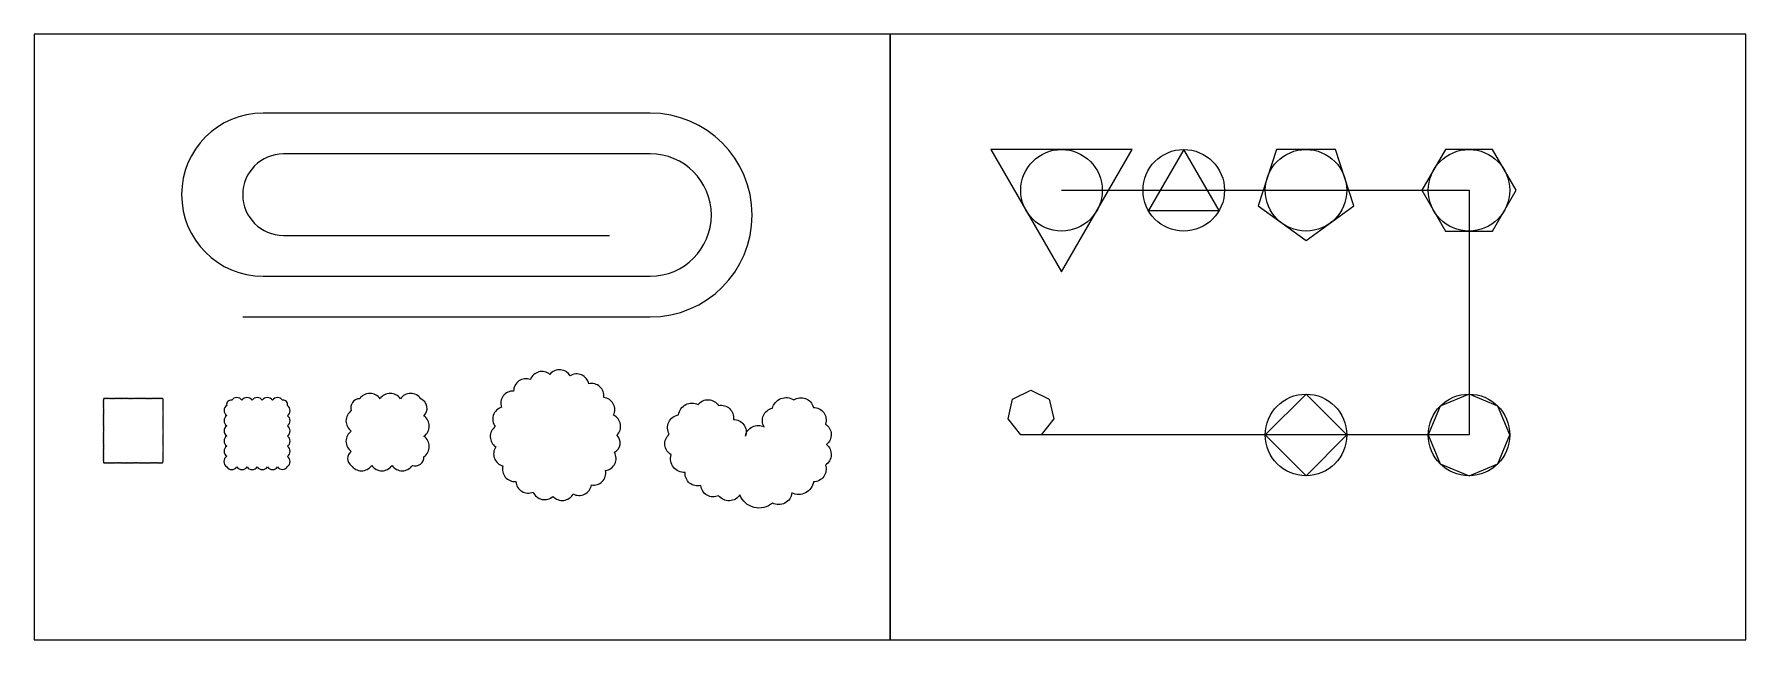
# Model space of a CAD drawing. Header units: millimetres. Extents: x 0 to 5167, y 0 to 954.
# Drawn here: x 0 to 840, y 0 to 297 of the extents above; entities that cross this region are included whole.
import ezdxf

# ---------------------------------------------------------------- set-up
doc = ezdxf.new("R2010")
doc.units = ezdxf.units.MM

msp = doc.modelspace()

# ---------------------------------------------------------------- linework, layer by layer
for p, q in [((504.18, 220.48), (564.18, 220.48)), ((564.18, 220.48), (624.18, 220.48)), ((624.18, 220.48), (704.18, 220.48)), ((704.18, 220.48), (704.18, 100.48)), ((504.18, 100.48), (484.18, 100.48)), ((624.18, 100.48), (504.18, 100.48)), ((704.18, 100.48), (624.18, 100.48))]:
    msp.add_line(p, q)
for points in [[(0, 0), (420, 0), (420, 297), (0, 297)], [(420, 0), (840, 0), (840, 297), (420, 297)], [(469.53, 240.48), (504.18, 180.48), (538.82, 240.48)], [(564.18, 240.48), (546.86, 210.48), (581.5, 210.48)], [(609.64, 240.48), (600.66, 212.84), (624.18, 195.76), (647.69, 212.84), (638.71, 240.48)], [(692.63, 240.48), (681.08, 220.48), (692.63, 200.48), (715.72, 200.48), (727.27, 220.48), (715.72, 240.48)], [(494.18, 100.48), (484.18, 100.48), (477.94, 108.3), (480.17, 118.05), (489.18, 122.39), (498.19, 118.05), (500.41, 108.3)], [(624.18, 120.48), (604.18, 100.48), (624.18, 80.48), (644.18, 100.48)], [(684.18, 100.48), (690.03, 86.34), (704.18, 80.48), (718.32, 86.34), (724.18, 100.48), (718.32, 114.63), (704.18, 120.48), (690.03, 114.63)]]:
    msp.add_lwpolyline(points, close=True)
msp.add_lwpolyline([(102.32, 158.32), (302.32, 158.32, 1), (302.32, 258.32), (112.32, 258.32, 1), (112.32, 178.32), (302.32, 178.32, 1), (302.32, 238.32), (122.32, 238.32, 1), (122.32, 198.32), (282.32, 198.32)], format="xyb")
for points in [[(285.97, 100.31, 0.520567), (284.32, 110.13, 0.520567), (279.55, 118.86, 0.520567), (272.18, 125.55, 0.520567), (263.03, 129.47, 0.520567), (253.1, 130.17, 0.520567), (243.49, 127.59, 0.520567), (235.25, 122, 0.520567), (229.29, 114.03, 0.520567), (226.27, 104.54, 0.520567), (226.52, 94.59, 0.520567), (230.01, 85.27, 0.520567), (236.36, 77.61, 0.520567), (244.87, 72.44, 0.520567), (254.6, 70.34, 0.520567), (264.48, 71.54, 0.520567), (273.43, 75.91, 0.520567), (280.45, 82.96, 0.520567), (284.78, 91.93, 0.520567)], [(34.03, 86.93, 0.520567), (34.53, 86.93, 0.520567), (35.03, 86.93, 0.520567), (35.53, 86.93, 0.520567), (36.03, 86.93, 0.520567), (36.53, 86.93, 0.520567), (37.03, 86.93, 0.520567), (37.53, 86.93, 0.520567), (38.03, 86.93, 0.520567), (38.53, 86.93, 0.520567), (39.03, 86.93, 0.520567), (39.53, 86.93, 0.520567), (40.03, 86.93, 0.520567), (40.53, 86.93, 0.520567), (41.03, 86.93, 0.520567), (41.53, 86.93, 0.520567), (42.03, 86.93, 0.520567), (42.53, 86.93, 0.520567), (43.03, 86.93, 0.520567), (43.53, 86.93, 0.520567), (44.03, 86.93, 0.520567), (44.53, 86.93, 0.520567), (45.03, 86.93, 0.520567), (45.53, 86.93, 0.520567), (46.03, 86.93, 0.520567), (46.53, 86.93, 0.520567), (47.03, 86.93, 0.520567), (47.53, 86.93, 0.520567), (48.03, 86.93, 0.520567), (48.53, 86.93, 0.520567), (49.03, 86.93, 0.520567), (49.53, 86.93, 0.520567), (50.03, 86.93, 0.520567), (50.53, 86.93, 0.520567), (51.03, 86.93, 0.520567), (51.53, 86.93, 0.520567), (52.03, 86.93, 0.520567), (52.53, 86.93, 0.520567), (53.03, 86.93, 0.520567), (53.53, 86.93, 0.520567), (54.03, 86.93, 0.520567), (54.53, 86.93, 0.520567), (55.03, 86.93, 0.520567), (55.53, 86.93, 0.520567), (56.03, 86.93, 0.520567), (56.53, 86.93, 0.520567), (57.03, 86.93, 0.520567), (57.53, 86.93, 0.520567), (58.03, 86.93, 0.520567), (58.53, 86.93, 0.520567), (59.03, 86.93, 0.520567), (59.53, 86.93, 0.520567), (60.03, 86.93, 0.520567), (60.53, 86.93, 0.520567), (61.03, 86.93, 0.520567), (61.53, 86.93, 0.520567), (62.03, 86.93, 0.520567), (62.53, 86.93, 0.520567), (63.03, 86.93, 0.520567), (63.15, 87.31, 0.520567), (63.15, 87.81, 0.520567), (63.15, 88.31, 0.520567), (63.15, 88.81, 0.520567), (63.15, 89.31, 0.520567), (63.15, 89.81, 0.520567), (63.15, 90.31, 0.520567), (63.15, 90.81, 0.520567), (63.15, 91.31, 0.520567), (63.15, 91.81, 0.520567), (63.15, 92.31, 0.520567), (63.15, 92.81, 0.520567), (63.15, 93.31, 0.520567), (63.15, 93.81, 0.520567), (63.15, 94.31, 0.520567), (63.15, 94.81, 0.520567), (63.15, 95.31, 0.520567), (63.15, 95.81, 0.520567), (63.15, 96.31, 0.520567), (63.15, 96.81, 0.520567), (63.15, 97.31, 0.520567), (63.15, 97.81, 0.520567), (63.15, 98.31, 0.520567), (63.15, 98.81, 0.520567), (63.15, 99.31, 0.520567), (63.15, 99.81, 0.520567), (63.15, 100.31, 0.520567), (63.15, 100.81, 0.520567), (63.15, 101.31, 0.520567), (63.15, 101.81, 0.520567), (63.15, 102.31, 0.520567), (63.15, 102.81, 0.520567), (63.15, 103.31, 0.520567), (63.15, 103.81, 0.520567), (63.15, 104.31, 0.520567), (63.15, 104.81, 0.520567), (63.15, 105.31, 0.520567), (63.15, 105.81, 0.520567), (63.15, 106.31, 0.520567), (63.15, 106.81, 0.520567), (63.15, 107.31, 0.520567), (63.15, 107.81, 0.520567), (63.15, 108.31, 0.520567), (63.15, 108.81, 0.520567), (63.15, 109.31, 0.520567), (63.15, 109.81, 0.520567), (63.15, 110.31, 0.520567), (63.15, 110.81, 0.520567), (63.15, 111.31, 0.520567), (63.15, 111.81, 0.520567), (63.15, 112.31, 0.520567), (63.15, 112.81, 0.520567), (63.15, 113.31, 0.520567), (63.15, 113.81, 0.520567), (63.15, 114.31, 0.520567), (63.15, 114.81, 0.520567), (63.15, 115.31, 0.520567), (63.15, 115.81, 0.520567), (63.15, 116.31, 0.520567), (63.15, 116.81, 0.520567), (63.15, 117.31, 0.520567), (63.15, 117.81, 0.520567), (63.08, 118.24, 0.520567), (62.58, 118.24, 0.520567), (62.08, 118.24, 0.520567), (61.58, 118.24, 0.520567), (61.08, 118.24, 0.520567), (60.58, 118.24, 0.520567), (60.08, 118.24, 0.520567), (59.58, 118.24, 0.520567), (59.08, 118.24, 0.520567), (58.58, 118.24, 0.520567), (58.08, 118.24, 0.520567), (57.58, 118.24, 0.520567), (57.08, 118.24, 0.520567), (56.58, 118.24, 0.520567), (56.08, 118.24, 0.520567), (55.58, 118.24, 0.520567), (55.08, 118.24, 0.520567), (54.58, 118.24, 0.520567), (54.08, 118.24, 0.520567), (53.58, 118.24, 0.520567), (53.08, 118.24, 0.520567), (52.58, 118.24, 0.520567), (52.08, 118.24, 0.520567), (51.58, 118.24, 0.520567), (51.08, 118.24, 0.520567), (50.58, 118.24, 0.520567), (50.08, 118.24, 0.520567), (49.58, 118.24, 0.520567), (49.08, 118.24, 0.520567), (48.58, 118.24, 0.520567), (48.08, 118.24, 0.520567), (47.58, 118.24, 0.520567), (47.08, 118.24, 0.520567), (46.58, 118.24, 0.520567), (46.08, 118.24, 0.520567), (45.58, 118.24, 0.520567), (45.08, 118.24, 0.520567), (44.58, 118.24, 0.520567), (44.08, 118.24, 0.520567), (43.58, 118.24, 0.520567), (43.08, 118.24, 0.520567), (42.58, 118.24, 0.520567), (42.08, 118.24, 0.520567), (41.58, 118.24, 0.520567), (41.08, 118.24, 0.520567), (40.58, 118.24, 0.520567), (40.08, 118.24, 0.520567), (39.58, 118.24, 0.520567), (39.08, 118.24, 0.520567), (38.58, 118.24, 0.520567), (38.08, 118.24, 0.520567), (37.58, 118.24, 0.520567), (37.08, 118.24, 0.520567), (36.58, 118.24, 0.520567), (36.08, 118.24, 0.520567), (35.58, 118.24, 0.520567), (35.08, 118.24, 0.520567), (34.58, 118.24, 0.520567), (34.08, 118.24, 0.520567), (34.03, 117.79, 0.520567), (34.03, 117.29, 0.520567), (34.03, 116.79, 0.520567), (34.03, 116.29, 0.520567), (34.03, 115.79, 0.520567), (34.03, 115.29, 0.520567), (34.03, 114.79, 0.520567), (34.03, 114.29, 0.520567), (34.03, 113.79, 0.520567), (34.03, 113.29, 0.520567), (34.03, 112.79, 0.520567), (34.03, 112.29, 0.520567), (34.03, 111.79, 0.520567), (34.03, 111.29, 0.520567), (34.03, 110.79, 0.520567), (34.03, 110.29, 0.520567), (34.03, 109.79, 0.520567), (34.03, 109.29, 0.520567), (34.03, 108.79, 0.520567), (34.03, 108.29, 0.520567), (34.03, 107.79, 0.520567), (34.03, 107.29, 0.520567), (34.03, 106.79, 0.520567), (34.03, 106.29, 0.520567), (34.03, 105.79, 0.520567), (34.03, 105.29, 0.520567), (34.03, 104.79, 0.520567), (34.03, 104.29, 0.520567), (34.03, 103.79, 0.520567), (34.03, 103.29, 0.520567), (34.03, 102.79, 0.520567), (34.03, 102.29, 0.520567), (34.03, 101.79, 0.520567), (34.03, 101.29, 0.520567), (34.03, 100.79, 0.520567), (34.03, 100.29, 0.520567), (34.03, 99.79, 0.520567), (34.03, 99.29, 0.520567), (34.03, 98.79, 0.520567), (34.03, 98.29, 0.520567), (34.03, 97.79, 0.520567), (34.03, 97.29, 0.520567), (34.03, 96.79, 0.520567), (34.03, 96.29, 0.520567), (34.03, 95.79, 0.520567), (34.03, 95.29, 0.520567), (34.03, 94.79, 0.520567), (34.03, 94.29, 0.520567), (34.03, 93.79, 0.520567), (34.03, 93.29, 0.520567), (34.03, 92.79, 0.520567), (34.03, 92.29, 0.520567), (34.03, 91.79, 0.520567), (34.03, 91.29, 0.520567), (34.03, 90.79, 0.520567), (34.03, 90.29, 0.520567), (34.03, 89.79, 0.520567), (34.03, 89.29, 0.520567), (34.03, 88.79, 0.520567), (34.03, 88.29, 0.520567), (34.03, 87.79, 0.520567), (34.03, 87.29, 0.520567)], [(94.46, 84.75, 0.520567), (99.46, 84.75, 0.520567), (104.46, 84.75, 0.520567), (109.46, 84.75, 0.520567), (114.46, 84.75, 0.520567), (119.46, 84.75, 0.520567), (124.31, 84.9, 0.520567), (124.31, 89.9, 0.520567), (124.31, 94.9, 0.520567), (124.31, 99.9, 0.520567), (124.31, 104.9, 0.520567), (124.31, 109.9, 0.520567), (124.31, 114.9, 0.520567), (121.92, 117.51, 0.520567), (116.92, 117.51, 0.520567), (111.92, 117.51, 0.520567), (106.92, 117.51, 0.520567), (101.92, 117.51, 0.520567), (96.92, 117.51, 0.520567), (94.46, 114.97, 0.520567), (94.46, 109.97, 0.520567), (94.46, 104.97, 0.520567), (94.46, 99.97, 0.520567), (94.46, 94.97, 0.520567), (94.46, 89.97, 0.520567)], [(155.61, 85.48, 0.520567), (165.61, 85.48, 0.520567), (175.61, 85.48, 0.520567), (185.61, 85.48, 0.520567), (191.29, 89.8, 0.520567), (191.29, 99.8, 0.520567), (191.29, 109.8, 0.520567), (189.72, 118.24, 0.520567), (179.72, 118.24, 0.520567), (169.72, 118.24, 0.520567), (159.72, 118.24, 0.520567), (155.61, 112.35, 0.520567), (155.61, 102.35, 0.520567), (155.61, 92.35, 0.520567)], [(346.34, 71.11, -0.520567), (335.85, 70.65, -0.520567), (335.85, 70.65, -0.520567), (327.18, 75.67, -0.520567), (327.18, 75.67, -0.520567), (319.43, 82.06, -0.520567), (319.43, 82.06, -0.520567), (312.59, 90.73, -0.520567), (312.59, 90.73, -0.520567), (311.67, 100.76, -0.520567), (311.67, 100.76, -0.520567), (316.24, 110.34, -0.520567), (316.24, 110.34, -0.520567), (325.82, 115.36, -0.520567), (325.82, 115.36, -0.520567), (335.85, 114.9, -0.520567), (335.85, 114.9, -0.520567), (343.15, 108.06, -0.520567), (343.15, 108.06, -0.520567), (349.08, 99.85, -0.520567), (349.08, 99.85, -0.520567), (358.2, 104.41, -0.520567), (358.2, 104.41, -0.520567), (362.31, 113.54, -0.520567), (362.31, 113.54, -0.520567), (372.8, 117.64, -0.520567), (372.8, 117.64, -0.520567), (382.38, 113.99, -0.520567), (382.38, 113.99, -0.520567), (388.31, 105.78, -0.520567), (388.31, 105.78, -0.520567), (388.77, 95.75, -0.520567), (388.77, 95.75, -0.520567), (388.31, 85.71, -0.520567), (388.31, 85.71, -0.520567), (382.38, 77.5, -0.520567), (382.38, 77.5, -0.520567), (371.89, 72.02, -0.520567), (371.89, 72.02, -0.520567), (362.31, 67.01, -0.520567), (362.31, 67.01, -0.520567)]]:
    msp.add_lwpolyline(points, format="xyb", close=True)
for centre in [(504.18, 220.48), (564.18, 220.48), (624.18, 220.48), (704.18, 220.48), (624.18, 100.48), (704.18, 100.48)]:
    msp.add_circle(centre, 20)

doc.saveas('drawing.dxf')
